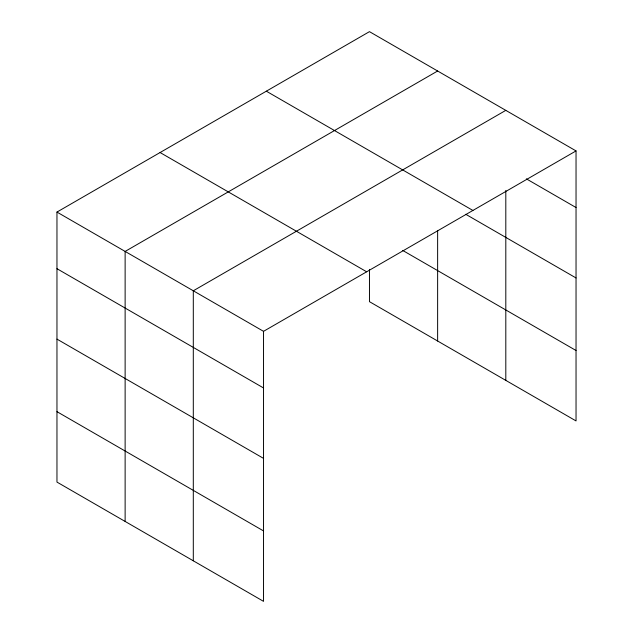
<?xml version="1.0" encoding="UTF-8"?>
<svg xmlns="http://www.w3.org/2000/svg" width="633" height="633" viewBox="0 0 633 633"><rect width="100%" height="100%" fill="white"/><g stroke="black" fill="none" stroke-linecap="round" stroke-linejoin="round"><path stroke-width="0.95" d="M576.038 150.915L369.466 31.65L56.962 212.071L56.962 482.085L263.534 601.35L263.534 331.336L576.038 150.915L576.038 420.929L369.466 301.664L369.466 269.389M437.632 71.007L125.128 251.428L125.128 521.442M505.807 110.364L193.302 290.784L193.302 560.798M526.363 178.854L576.038 207.537M266.335 91.192L472.914 210.457M465.753 214.286L576.038 277.958M402.699 250.431L576.038 350.508M160.086 152.529L366.665 271.794M56.962 212.071L263.534 331.336M56.962 268.693L263.534 387.958M56.962 339.114L263.534 458.379M56.962 411.664L263.534 530.929M505.807 190.462L505.807 380.378M437.632 230.404L437.632 341.021"/></g></svg>
